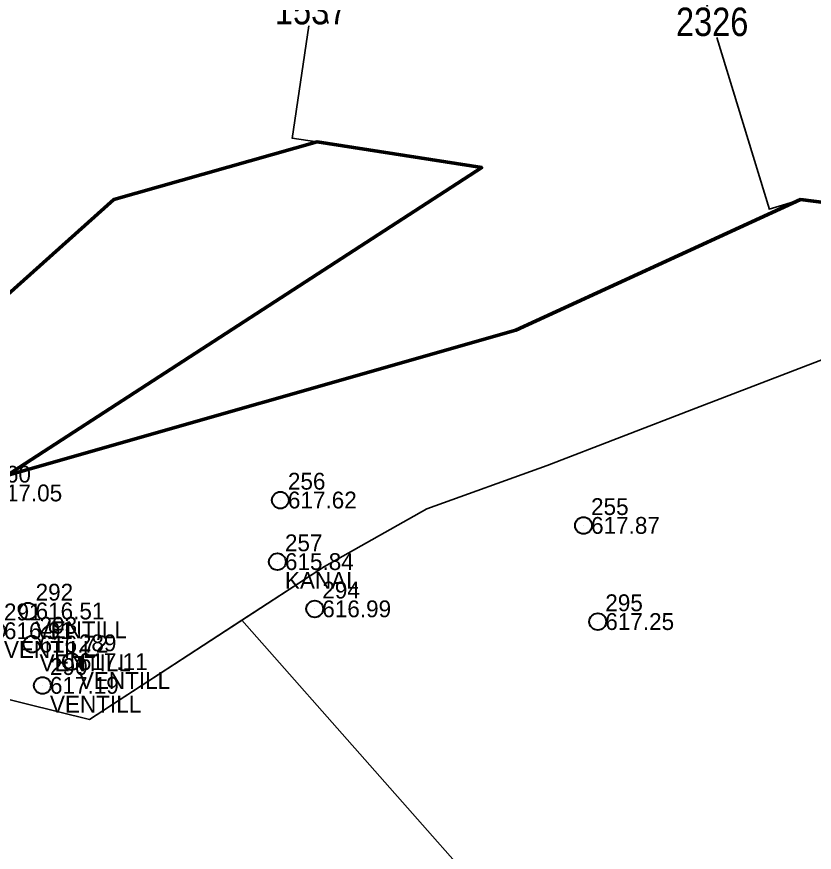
# Model space of a CAD drawing. Header units: centimetres. Extents: x 85226 to 578505, y -13061 to 170378.
# Drawn here: x 455665 to 460405, y 96810 to 101777 of the extents above; entities that cross this region are included whole.
import ezdxf

# ---------------------------------------------------------------- set-up
doc = ezdxf.new("R2010")
doc.units = ezdxf.units.CM
doc.layers.add('Nr-Ri', color=1, linetype='Continuous', lineweight=0)
doc.layers.add('Spotat', color=1, linetype='Continuous', lineweight=15)
for name, color, linetype in [('OBILIQ_PAR_PARCELGEOM_ILI', 7, 'Continuous'), ('Parcela Baze', 7, 'Continuous'), ('V-NODE', 1, 'Continuous'), ('V-NODE-TEXT', 11, 'Continuous')]:
    doc.layers.add(name, color=color, linetype=linetype)
doc.styles.add('Dimensionet CM', font='swissc.ttf', dxfattribs={"height": 15})
doc.dimstyles.new('Maxi shkronjat', dxfattribs={"dimscale": 2, "dimtxt": 30, "dimasz": 1, "dimexe": 1, "dimexo": 1, "dimgap": 3, "dimtad": 0, "dimtih": 1, "dimtoh": 1, "dimzin": 9, "dimtxsty": 'Dimensionet CM', "dimblk": 'ARCHTICK', "dimcen": 1, "dimdle": 1, "dimadec": 0, "dimazin": 0, "dimtfac": 1, "dimtmove": 0, "dimatfit": 3, "dimldrblk": 'ARCHTICK', "dimfxl": 1, "dimarcsym": 0})

# ---------------------------------------------------------------- blocks, each defined once
blk = doc.blocks.new('*U3408')
at = {"color": 0, "linetype": 'ByBlock', "lineweight": -2, "transparency": 16777216}
blk.add_line((0, 0), (0, 0), dxfattribs=at)
blk.add_circle((0, 0), 0.5, dxfattribs=at)
blk = doc.blocks.new('*U3448', base_point=(7509394.771, 4726922.058, 617.8697))
at = {"layer": 'V-NODE-TEXT', "color": 1, "linetype": 'ByBlock', "char_height": 1}
for s, insert, attachment_point in [('255', (7509395.221, 4726922.668573, 617.8697), 7), ('617.87', (7509395.221, 4726922.058, 617.8697), 4)]:
    blk.add_mtext(s, dxfattribs=dict(at, insert=insert, attachment_point=attachment_point))
blk = doc.blocks.new('*U3449', base_point=(7509394.771, 4726922.058, 617.87))
at = {"layer": 'V-NODE-TEXT', "color": 7, "lineweight": -2}
blk.add_blockref('*U3448', (7509394.771, 4726922.058, 617.87), dxfattribs=at)
blk = doc.blocks.new('*U3450', base_point=(7509394.771, 4726922.058, 617.87))
at = {"layer": 'V-NODE', "color": 7, "lineweight": -2, "xscale": 0.9999999800000003, "yscale": 0.9999999800000003, "zscale": 0.9999999800000003}
blk.add_blockref('*U3408', (7509394.771, 4726922.058, 617.87), dxfattribs=at)
at = {"layer": 'V-NODE-TEXT', "color": 7, "lineweight": -2}
blk.add_blockref('*U3449', (7509394.771, 4726922.058, 617.87), dxfattribs=at)
blk = doc.blocks.new('*U3451', base_point=(7509376.755, 4726923.566, 617.616))
at = {"layer": 'V-NODE-TEXT', "color": 1, "linetype": 'ByBlock', "char_height": 1}
for s, insert, attachment_point in [('256', (7509377.205, 4726924.176573, 617.616), 7), ('617.62', (7509377.205, 4726923.566, 617.616), 4)]:
    blk.add_mtext(s, dxfattribs=dict(at, insert=insert, attachment_point=attachment_point))
blk = doc.blocks.new('*U3452', base_point=(7509376.755, 4726923.566, 617.616))
at = {"layer": 'V-NODE-TEXT', "color": 7, "lineweight": -2}
blk.add_blockref('*U3451', (7509376.755, 4726923.566, 617.616), dxfattribs=at)
blk = doc.blocks.new('*U3453', base_point=(7509376.755, 4726923.566, 617.616))
at = {"layer": 'V-NODE', "color": 7, "lineweight": -2, "xscale": 0.9999999800000003, "yscale": 0.9999999800000003, "zscale": 0.9999999800000003}
blk.add_blockref('*U3408', (7509376.755, 4726923.566, 617.616), dxfattribs=at)
at = {"layer": 'V-NODE-TEXT', "color": 7, "lineweight": -2}
blk.add_blockref('*U3452', (7509376.755, 4726923.566, 617.616), dxfattribs=at)
blk = doc.blocks.new('*U3454', base_point=(7509376.579, 4726919.905, 615.8391))
at = {"layer": 'V-NODE-TEXT', "color": 1, "linetype": 'ByBlock', "char_height": 1}
for s, insert, attachment_point in [('257', (7509377.029, 4726920.515573, 615.8391), 7), ('615.84', (7509377.029, 4726919.905, 615.8391), 4), ('KANAL', (7509377.029, 4726919.294427, 615.8391), 1)]:
    blk.add_mtext(s, dxfattribs=dict(at, insert=insert, attachment_point=attachment_point))
blk = doc.blocks.new('*U3455', base_point=(7509376.579, 4726919.905, 615.839))
at = {"layer": 'V-NODE-TEXT', "color": 7, "lineweight": -2}
blk.add_blockref('*U3454', (7509376.579, 4726919.905, 615.839), dxfattribs=at)
blk = doc.blocks.new('*U3456', base_point=(7509376.579, 4726919.905, 615.839))
at = {"layer": 'V-NODE', "color": 7, "lineweight": -2, "xscale": 0.9999999800000003, "yscale": 0.9999999800000003, "zscale": 0.9999999800000003}
blk.add_blockref('*U3408', (7509376.579, 4726919.905, 615.839), dxfattribs=at)
at = {"layer": 'V-NODE-TEXT', "color": 7, "lineweight": -2}
blk.add_blockref('*U3455', (7509376.579, 4726919.905, 615.839), dxfattribs=at)
blk = doc.blocks.new('*U3457', base_point=(7509359.251, 4726923.987, 617.0547))
at = {"layer": 'V-NODE-TEXT', "color": 1, "linetype": 'ByBlock', "char_height": 1}
for s, insert, attachment_point in [('260', (7509359.701, 4726924.597573, 617.0547), 7), ('617.05', (7509359.701, 4726923.987, 617.0547), 4)]:
    blk.add_mtext(s, dxfattribs=dict(at, insert=insert, attachment_point=attachment_point))
blk = doc.blocks.new('*U3458', base_point=(7509359.251, 4726923.987, 617.055))
at = {"layer": 'V-NODE-TEXT', "color": 7, "lineweight": -2}
blk.add_blockref('*U3457', (7509359.251, 4726923.987, 617.055), dxfattribs=at)
blk = doc.blocks.new('*U3459', base_point=(7509359.251, 4726923.987, 617.055))
at = {"layer": 'V-NODE', "color": 7, "lineweight": -2, "xscale": 0.9999999800000003, "yscale": 0.9999999800000003, "zscale": 0.9999999800000003}
blk.add_blockref('*U3408', (7509359.251, 4726923.987, 617.055), dxfattribs=at)
at = {"layer": 'V-NODE-TEXT', "color": 7, "lineweight": -2}
blk.add_blockref('*U3458', (7509359.251, 4726923.987, 617.055), dxfattribs=at)
blk = doc.blocks.new('*U3508', base_point=(7509364.33, 4726913.959, 617.1064))
at = {"layer": 'V-NODE-TEXT', "color": 1, "linetype": 'ByBlock', "char_height": 1}
for s, insert, attachment_point in [('289', (7509364.78, 4726914.569573, 617.1064), 7), ('617.11', (7509364.78, 4726913.959, 617.1064), 4), ('VENTILL', (7509364.78, 4726913.348427, 617.1064), 1)]:
    blk.add_mtext(s, dxfattribs=dict(at, insert=insert, attachment_point=attachment_point))
blk = doc.blocks.new('*U3509', base_point=(7509364.33, 4726913.959, 617.106))
at = {"layer": 'V-NODE-TEXT', "color": 7, "lineweight": -2}
blk.add_blockref('*U3508', (7509364.33, 4726913.959, 617.106), dxfattribs=at)
blk = doc.blocks.new('*U3510', base_point=(7509364.33, 4726913.959, 617.106))
at = {"layer": 'V-NODE', "color": 7, "lineweight": -2, "xscale": 0.9999999800000003, "yscale": 0.9999999800000003, "zscale": 0.9999999800000003}
blk.add_blockref('*U3408', (7509364.33, 4726913.959, 617.106), dxfattribs=at)
at = {"layer": 'V-NODE-TEXT', "color": 7, "lineweight": -2}
blk.add_blockref('*U3509', (7509364.33, 4726913.959, 617.106), dxfattribs=at)
blk = doc.blocks.new('*U3511', base_point=(7509362.614, 4726912.548, 617.1912))
at = {"layer": 'V-NODE-TEXT', "color": 1, "linetype": 'ByBlock', "char_height": 1}
for s, insert, attachment_point in [('290', (7509363.064, 4726913.158573, 617.1912), 7), ('617.19', (7509363.064, 4726912.548, 617.1912), 4), ('VENTILL', (7509363.064, 4726911.937427, 617.1912), 1)]:
    blk.add_mtext(s, dxfattribs=dict(at, insert=insert, attachment_point=attachment_point))
blk = doc.blocks.new('*U3512', base_point=(7509362.614, 4726912.548, 617.191))
at = {"layer": 'V-NODE-TEXT', "color": 7, "lineweight": -2}
blk.add_blockref('*U3511', (7509362.614, 4726912.548, 617.191), dxfattribs=at)
blk = doc.blocks.new('*U3513', base_point=(7509362.614, 4726912.548, 617.191))
at = {"layer": 'V-NODE', "color": 7, "lineweight": -2, "xscale": 0.9999999800000003, "yscale": 0.9999999800000003, "zscale": 0.9999999800000003}
blk.add_blockref('*U3408', (7509362.614, 4726912.548, 617.191), dxfattribs=at)
at = {"layer": 'V-NODE-TEXT', "color": 7, "lineweight": -2}
blk.add_blockref('*U3512', (7509362.614, 4726912.548, 617.191), dxfattribs=at)
blk = doc.blocks.new('*U3514', base_point=(7509359.88, 4726915.795, 616.9095))
at = {"layer": 'V-NODE-TEXT', "color": 1, "linetype": 'ByBlock', "char_height": 1}
for s, insert, attachment_point in [('291', (7509360.33, 4726916.405573, 616.9095), 7), ('616.91', (7509360.33, 4726915.795, 616.9095), 4), ('VENTILL', (7509360.33, 4726915.184427, 616.9095), 1)]:
    blk.add_mtext(s, dxfattribs=dict(at, insert=insert, attachment_point=attachment_point))
blk = doc.blocks.new('*U3515', base_point=(7509359.88, 4726915.795, 616.909))
at = {"layer": 'V-NODE-TEXT', "color": 7, "lineweight": -2}
blk.add_blockref('*U3514', (7509359.88, 4726915.795, 616.909), dxfattribs=at)
blk = doc.blocks.new('*U3516', base_point=(7509359.88, 4726915.795, 616.909))
at = {"layer": 'V-NODE', "color": 7, "lineweight": -2, "xscale": 0.9999999800000003, "yscale": 0.9999999800000003, "zscale": 0.9999999800000003}
blk.add_blockref('*U3408', (7509359.88, 4726915.795, 616.909), dxfattribs=at)
at = {"layer": 'V-NODE-TEXT', "color": 7, "lineweight": -2}
blk.add_blockref('*U3515', (7509359.88, 4726915.795, 616.909), dxfattribs=at)
blk = doc.blocks.new('*U3517', base_point=(7509361.76, 4726916.969, 616.5102))
at = {"layer": 'V-NODE-TEXT', "color": 1, "linetype": 'ByBlock', "char_height": 1}
for s, insert, attachment_point in [('292', (7509362.21, 4726917.579573, 616.5102), 7), ('616.51', (7509362.21, 4726916.969, 616.5102), 4), ('VENTILL', (7509362.21, 4726916.358427, 616.5102), 1)]:
    blk.add_mtext(s, dxfattribs=dict(at, insert=insert, attachment_point=attachment_point))
blk = doc.blocks.new('*U3518', base_point=(7509361.76, 4726916.969, 616.51))
at = {"layer": 'V-NODE-TEXT', "color": 7, "lineweight": -2}
blk.add_blockref('*U3517', (7509361.76, 4726916.969, 616.51), dxfattribs=at)
blk = doc.blocks.new('*U3519', base_point=(7509361.76, 4726916.969, 616.51))
at = {"layer": 'V-NODE', "color": 7, "lineweight": -2, "xscale": 0.9999999800000003, "yscale": 0.9999999800000003, "zscale": 0.9999999800000003}
blk.add_blockref('*U3408', (7509361.76, 4726916.969, 616.51), dxfattribs=at)
at = {"layer": 'V-NODE-TEXT', "color": 7, "lineweight": -2}
blk.add_blockref('*U3518', (7509361.76, 4726916.969, 616.51), dxfattribs=at)
blk = doc.blocks.new('*U3520', base_point=(7509361.998, 4726915.001, 616.7219))
at = {"layer": 'V-NODE-TEXT', "color": 1, "linetype": 'ByBlock', "char_height": 1}
for s, insert, attachment_point in [('293', (7509362.448, 4726915.611573, 616.7219), 7), ('616.72', (7509362.448, 4726915.001, 616.7219), 4), ('VENTILL', (7509362.448, 4726914.390427, 616.7219), 1)]:
    blk.add_mtext(s, dxfattribs=dict(at, insert=insert, attachment_point=attachment_point))
blk = doc.blocks.new('*U3521', base_point=(7509361.998, 4726915.001, 616.722))
at = {"layer": 'V-NODE-TEXT', "color": 7, "lineweight": -2}
blk.add_blockref('*U3520', (7509361.998, 4726915.001, 616.722), dxfattribs=at)
blk = doc.blocks.new('*U3522', base_point=(7509361.998, 4726915.001, 616.722))
at = {"layer": 'V-NODE', "color": 7, "lineweight": -2, "xscale": 0.9999999800000003, "yscale": 0.9999999800000003, "zscale": 0.9999999800000003}
blk.add_blockref('*U3408', (7509361.998, 4726915.001, 616.722), dxfattribs=at)
at = {"layer": 'V-NODE-TEXT', "color": 7, "lineweight": -2}
blk.add_blockref('*U3521', (7509361.998, 4726915.001, 616.722), dxfattribs=at)
blk = doc.blocks.new('*U3523', base_point=(7509378.798, 4726917.097, 616.9877))
at = {"layer": 'V-NODE-TEXT', "color": 1, "linetype": 'ByBlock', "char_height": 1}
for s, insert, attachment_point in [('294', (7509379.248, 4726917.707573, 616.9877), 7), ('616.99', (7509379.248, 4726917.097, 616.9877), 4)]:
    blk.add_mtext(s, dxfattribs=dict(at, insert=insert, attachment_point=attachment_point))
blk = doc.blocks.new('*U3524', base_point=(7509378.798, 4726917.097, 616.988))
at = {"layer": 'V-NODE-TEXT', "color": 7, "lineweight": -2}
blk.add_blockref('*U3523', (7509378.798, 4726917.097, 616.988), dxfattribs=at)
blk = doc.blocks.new('*U3525', base_point=(7509378.798, 4726917.097, 616.988))
at = {"layer": 'V-NODE', "color": 7, "lineweight": -2, "xscale": 0.9999999800000003, "yscale": 0.9999999800000003, "zscale": 0.9999999800000003}
blk.add_blockref('*U3408', (7509378.798, 4726917.097, 616.988), dxfattribs=at)
at = {"layer": 'V-NODE-TEXT', "color": 7, "lineweight": -2}
blk.add_blockref('*U3524', (7509378.798, 4726917.097, 616.988), dxfattribs=at)
blk = doc.blocks.new('*U3526', base_point=(7509395.617, 4726916.34, 617.2531))
at = {"layer": 'V-NODE-TEXT', "color": 1, "linetype": 'ByBlock', "char_height": 1}
for s, insert, attachment_point in [('295', (7509396.067, 4726916.950573, 617.2531), 7), ('617.25', (7509396.067, 4726916.34, 617.2531), 4)]:
    blk.add_mtext(s, dxfattribs=dict(at, insert=insert, attachment_point=attachment_point))
blk = doc.blocks.new('*U3527', base_point=(7509395.617, 4726916.34, 617.253))
at = {"layer": 'V-NODE-TEXT', "color": 7, "lineweight": -2}
blk.add_blockref('*U3526', (7509395.617, 4726916.34, 617.253), dxfattribs=at)
blk = doc.blocks.new('*U3528', base_point=(7509395.617, 4726916.34, 617.253))
at = {"layer": 'V-NODE', "color": 7, "lineweight": -2, "xscale": 0.9999999800000003, "yscale": 0.9999999800000003, "zscale": 0.9999999800000003}
blk.add_blockref('*U3408', (7509395.617, 4726916.34, 617.253), dxfattribs=at)
at = {"layer": 'V-NODE-TEXT', "color": 7, "lineweight": -2}
blk.add_blockref('*U3527', (7509395.617, 4726916.34, 617.253), dxfattribs=at)
blk = doc.blocks.new('_ArchTick')
at = {"layer": 'Spotat', "color": 0, "const_width": 0.15}
blk.add_lwpolyline([(-0.5, -0.5), (0.5, 0.5)], dxfattribs=at)
blk = doc.blocks.new('*D4622')
at = {"layer": 'DEFPOINTS', "color": 0, "transparency": 16777216}
for p in [(457673.2, 102553.9), (457303.3, 101054.7), (457450.1, 101033.1)]:
    blk.add_point(p, dxfattribs=at)
at = {"layer": 'Nr-Ri', "color": 0, "lineweight": -2, "transparency": 16777216}
for p, q in [((457526.7, 102577.5), (457428.4, 101907.7)), ((457671.2, 102554.2), (457524.4, 102575.8)), ((457303, 101052.7), (457401.3, 101722.5)), ((457448.1, 101033.4), (457301.3, 101055))]:
    blk.add_line(p, q, dxfattribs=at)
at = {"layer": 'Nr-Ri', "color": 0, "lineweight": -2, "transparency": 16777216, "xscale": 2, "yscale": 2, "zscale": 2}
for p, rotation in [((457526.4, 102575.5), 81.65397200786389), ((457303.3, 101054.7), 261.6539720078638)]:
    blk.add_blockref('_ArchTick', p, dxfattribs=dict(at, rotation=rotation))
at = {"layer": 'Nr-Ri', "color": 0, "transparency": 16777216, "insert": (457414.8, 101815.1), "char_height": 15, "attachment_point": 5, "style": 'Dimensionet CM'}
blk.add_mtext('{\\H11.25x;1537}', dxfattribs=at)
blk = doc.blocks.new('*D4623')
at = {"layer": 'DEFPOINTS', "color": 0, "transparency": 16777216}
for p in [(459642.8, 102914.4), (459458, 102857.9), (460322.9, 100689.9)]:
    blk.add_point(p, dxfattribs=at)
at = {"layer": 'Nr-Ri', "color": 0, "lineweight": -2, "transparency": 16777216}
for p, q in [((459640.9, 102913.8), (459456.1, 102857.4)), ((459457.5, 102859.9), (459769.7, 101838.4)), ((460138.7, 100631.5), (459826.4, 101653)), ((460321, 100689.3), (460136.2, 100632.9))]:
    blk.add_line(p, q, dxfattribs=at)
at = {"layer": 'Nr-Ri', "color": 0, "lineweight": -2, "transparency": 16777216, "xscale": 2, "yscale": 2, "zscale": 2}
for p, rotation in [((459458, 102857.9), 106.9995570417444), ((460138.1, 100633.5), 286.9995570417444)]:
    blk.add_blockref('_ArchTick', p, dxfattribs=dict(at, rotation=rotation))
at = {"layer": 'Nr-Ri', "color": 0, "transparency": 16777216, "insert": (459798.1, 101745.7), "char_height": 15, "attachment_point": 5, "style": 'Dimensionet CM'}
blk.add_mtext('{\\H11.25x;2326}', dxfattribs=at)

msp = doc.modelspace()

# ---------------------------------------------------------------- linework, layer by layer
msp.add_line((457516.046, 101737.751), (457508.682, 101761.642))
at = {"layer": 'OBILIQ_PAR_PARCELGEOM_ILI', "color": 7, "linetype": 'Continuous'}
for points in [[(488828.863, 118016.934), (486074.863, 115333.834), (485677.763, 114979.134), (482615.263, 113913.534), (481065.163, 113374.134), (479662.863, 113306.534), (477508.563, 112791.334), (476494.763, 111709.934), (475785.163, 110924.434), (475151.563, 110121.834), (473977.263, 109564.334), (473225.063, 108545.034), (473911.463, 106041.034), (471140.263, 103206.434), (467873.463, 101401.534), (464098.063, 100206.834), (460322.863, 100689.934), (458632.163, 99914.534), (455606.863, 99050.234), (458428.863, 100880.634), (457450.063, 101033.134), (456242.463, 100690.034), (455289.063, 99838.334)], [(454582.163, 97972.734), (456098.263, 97599.734), (457493.963, 98508.134), (458101.663, 98851.034), (458817.563, 99109.734), (459701.763, 99449.734), (460459.963, 99741.334), (461617.263, 98920.534), (464246.363, 98765.834), (468497.563, 100300.334), (470559.663, 101018.134), (472475.063, 102108.534), (474320.863, 102905.434)]]:
    msp.add_lwpolyline(points, dxfattribs=at)
msp.add_lwpolyline([(456711.463, 91284.734), (458583.863, 96397.434), (457003.763, 98189.034), (456098.263, 97599.734), (454582.163, 97972.734), (454070.863, 98760.934), (453884.363, 98357.834), (453258.563, 96047.734), (452196.963, 93065.834), (456711.463, 91284.734)], close=True, dxfattribs=at)
at = {"layer": 'Parcela Baze', "color": 6}
msp.add_lwpolyline([(471970.263, 93695.534), (473343.263, 98920.534), (474383.263, 102878.534), (474320.863, 102905.434), (472475.063, 102108.534), (470559.663, 101018.134), (468497.563, 100300.334), (464246.363, 98765.834), (461617.263, 98920.534), (460459.963, 99741.334), (459701.763, 99449.734), (458817.563, 99109.734), (458101.663, 98851.034), (457493.963, 98508.134), (457003.763, 98189.034), (458583.863, 96397.434)], dxfattribs=at)
at = {"layer": 'Parcela Baze', "color": 6, "lineweight": 53}
msp.add_lwpolyline([(455438.363, 99971.734), (456242.463, 100690.034), (457450.063, 101033.134), (458428.863, 100880.634), (455606.863, 99050.234), (458632.163, 99914.534), (460322.863, 100689.934), (464098.063, 100206.834)], dxfattribs=at)

# ---------------------------------------------------------------- block references
at = {"color": 5, "lineweight": 30, "xscale": 100, "yscale": 100, "zscale": 100}
for name, p in [('*U3459', (455481.363, 98945.234, 61705.47)), ('*U3453', (457231.763, 98903.134, 61761.6)), ('*U3450', (459033.363, 98752.334, 61786.97)), ('*U3456', (457214.163, 98537.034, 61583.91)), ('*U3525', (457436.063, 98256.234, 61698.77)), ('*U3519', (455732.263, 98243.434, 61651.02)), ('*U3528', (459117.963, 98180.534, 61725.31)), ('*U3516', (455544.263, 98126.034, 61690.95)), ('*U3522', (455756.063, 98046.634, 61672.19)), ('*U3510', (455989.263, 97942.434, 61710.64)), ('*U3513', (455817.663, 97801.334, 61719.12))]:
    msp.add_blockref(name, p, dxfattribs=at)

# ---------------------------------------------------------------- dimensions: what is measured, and where the dimension line sits
at = {"layer": 'Nr-Ri'}
for p1, p2, distance, picture, middle in [((460322.863, 100689.934), (459642.788, 102914.423), 193.183, '*D4623', (459798.083, 101745.699)), ((457673.174, 102553.948), (457450.063, 101033.134), -148.341, '*D4622', (457414.849, 101815.072))]:
    dim = msp.add_aligned_dim(p1=p1, p2=p2, distance=distance, text='{\\H11.25x;<>}', dimstyle='Maxi shkronjat', override={"dimdec": 0}, dxfattribs=at)
    dim.commit()
    dim.dimension.update_dxf_attribs({"geometry": picture, "text_midpoint": middle})

doc.saveas('drawing.dxf')
